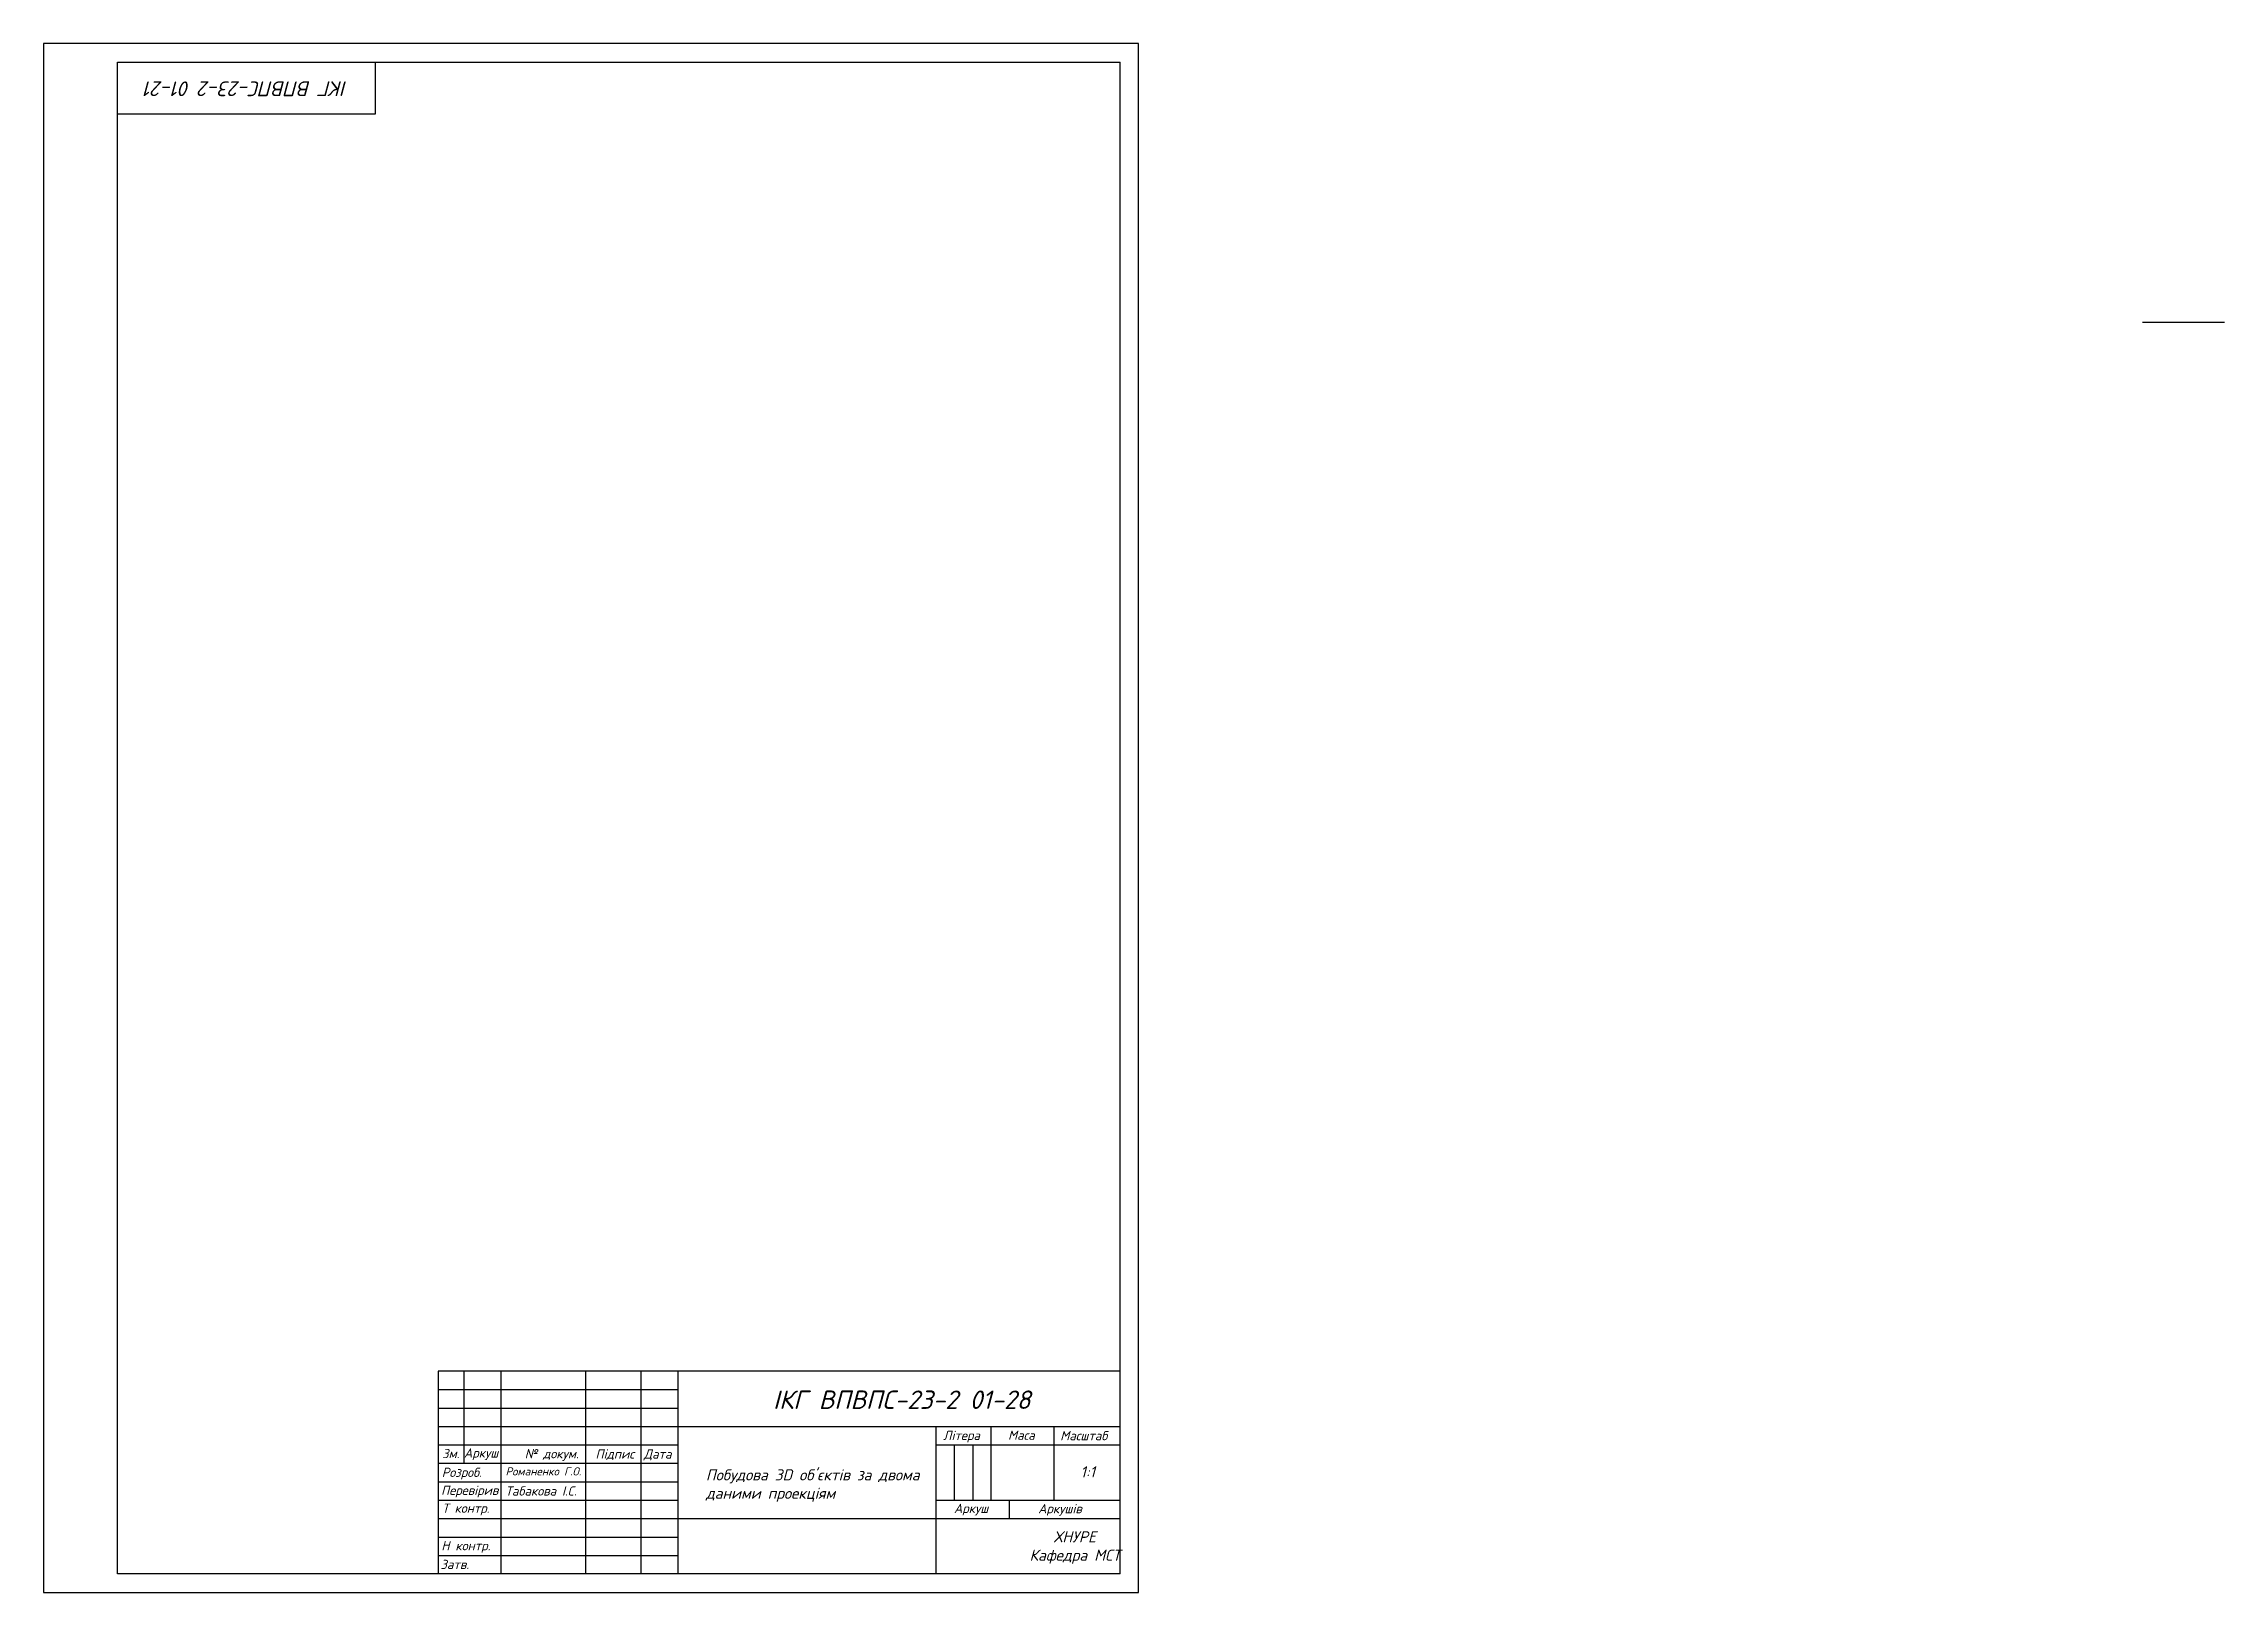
# Model space of a CAD drawing. Header units: millimetres. Extents: x 0 to 591, y 0 to 420.
import ezdxf

# ---------------------------------------------------------------- set-up
doc = ezdxf.new("R2010")
doc.units = ezdxf.units.MM
doc.header["$MEASUREMENT"] = 0
doc.layers.add('таблиця', color=7, linetype='Continuous')
doc.styles.add('style2', font='ISOCPEUI.TTF')

msp = doc.modelspace()

# ---------------------------------------------------------------- linework, layer by layer
for p, q in [((20, 5), (20, 415)), ((20, 415), (292, 415)), ((90, 401), (90, 415)), ((292, 5), (292, 415)), ((20, 401), (90, 401)), ((292, 60), (107, 60)), ((107, 60), (107, 5)), ((114, 60), (114, 35)), ((124, 60), (124, 5)), ((147, 60), (147, 5)), ((162, 60), (162, 5)), ((172, 60), (172, 5)), ((107, 55), (172, 55)), ((107, 50), (172, 50)), ((107, 45), (292, 45)), ((242, 45), (242, 5)), ((257, 40), (257, 45)), ((274, 45), (274, 25)), ((107, 40), (172, 40)), ((242, 40), (292, 40)), ((247, 40), (247, 25)), ((252, 40), (252, 25)), ((257, 25), (257, 40)), ((107, 35), (172, 35)), ((107, 30), (172, 30)), ((107, 25), (172, 25)), ((242, 25), (292, 25)), ((262, 20), (262, 25)), ((107, 20), (292, 20)), ((107, 15), (172, 15)), ((107, 10), (172, 10)), ((292, 5), (20, 5))]:
    msp.add_line(p, q)
msp.add_lwpolyline([(0, 0), (297, 0), (297, 420), (0, 420)], close=True)
at = {"layer": 'таблиця', "extrusion": (2.22045e-16, 1, 0)}
msp.add_line((569.28, 344.5, 50), (591.5, 344.5, 10), dxfattribs=at)

# ---------------------------------------------------------------- texts
at = {"lineweight": -3, "insert": (82.4, 405.76), "char_height": 4, "attachment_point": 1, "rotation": 180, "style": 'style2'}
msp.add_mtext('{\\fISOCPEUR|b0|i1|c204|p34;ІКГ ВПВПС-23-2 01-21}', dxfattribs=at)
at = {"attachment_point": 1, "style": 'style2'}
for s, insert, char_height in [('{\\fISOCPEUR|b0|i1|c204|p34;ІКГ ВПВПС-23-2 01-28}', (197.87, 54.75), 5), ('{\\fISOCPEUR|b0|i1|c204|p34;Літера}', (243.98, 43.82), 2.5), ('{\\fISOCPEUR|b0|i1|c204|p34;Маса}', (261.58, 43.88), 2.5), ('{\\fISOCPEUR|b0|i1|c204|p34;Масштаб}', (275.74, 43.75), 2.5), ('{\\fISOCPEUR|b0|i1|c204|p34;Зм.}', (108.08, 38.89), 2.5), ('{\\fISOCPEUR|b0|i1|c204|p34;Аркуш}', (114.02, 39.06), 2.5), ('\\pxi-3,l4,t4;{\\fISOCPEUR|b0|i1|c204|p34;№ докум.}', (127.99, 38.85), 2.5), ('{\\fISOCPEUR|b0|i1|c204|p34;Підпис}', (149.68, 38.78), 2.5), ('{\\fISOCPEUR|b0|i1|c204|p34;Дата}', (162.78, 38.77), 2.5), ('{\\fISOCPEUR|b0|i1|c204|p34;Розроб.}', (108, 33.8), 2.5), ('{\\fISOCPEUR|b0|i1|c204|p34;Романенко Г.О.}', (125.29, 33.91), 2.2), ('{\\fISOCPEUR|b0|i1|c204|p34;Перевірив}', (107.81, 28.93), 2.5), ('{\\fISOCPEUR|b0|i1|c204|p34;Т контр.}', (108.09, 24.08), 2.5), ('{\\fISOCPEUR|b0|i1|c204|p34;Табакова І.С.}', (125.25, 28.75), 2.5), ('{\\fISOCPEUR|b0|i1|c204|p34;Аркуш}', (246.92, 24.03), 2.5), ('{\\fISOCPEUR|b0|i1|c204|p34;Аркушів}', (269.75, 23.95), 2.5), ('{\\fISOCPEUR|b0|i1|c204|p34;Н контр.}', (107.88, 13.91), 2.5), ('\\pxqc;{\\fISOCPEUR|b0|i1|c204|p34;ХНУРЕ\\PКафедра МСТ}', (267.42, 16.58), 3)]:
    msp.add_mtext(s, dxfattribs=dict(at, insert=insert, char_height=char_height))
for s, insert, char_height, width in [("\\pxql;{\\fISOCPEUR|b0|i1|c204|p34;Побудова 3D об'єктів за двома даними проекціям}", (179.63, 33.37), 3, 60.0135), ('1:{\\fISOCPEUR|b0|i1|c204|p34;1}', (281.21, 34.19), 3, 0.1499), ('{\\fISOCPEUR|b0|i1|c204|p34;Затв.}', (107.63, 8.83), 2.5, 20.3295)]:
    msp.add_mtext(s, dxfattribs=dict(at, insert=insert, char_height=char_height, width=width))

doc.saveas('drawing.dxf')
